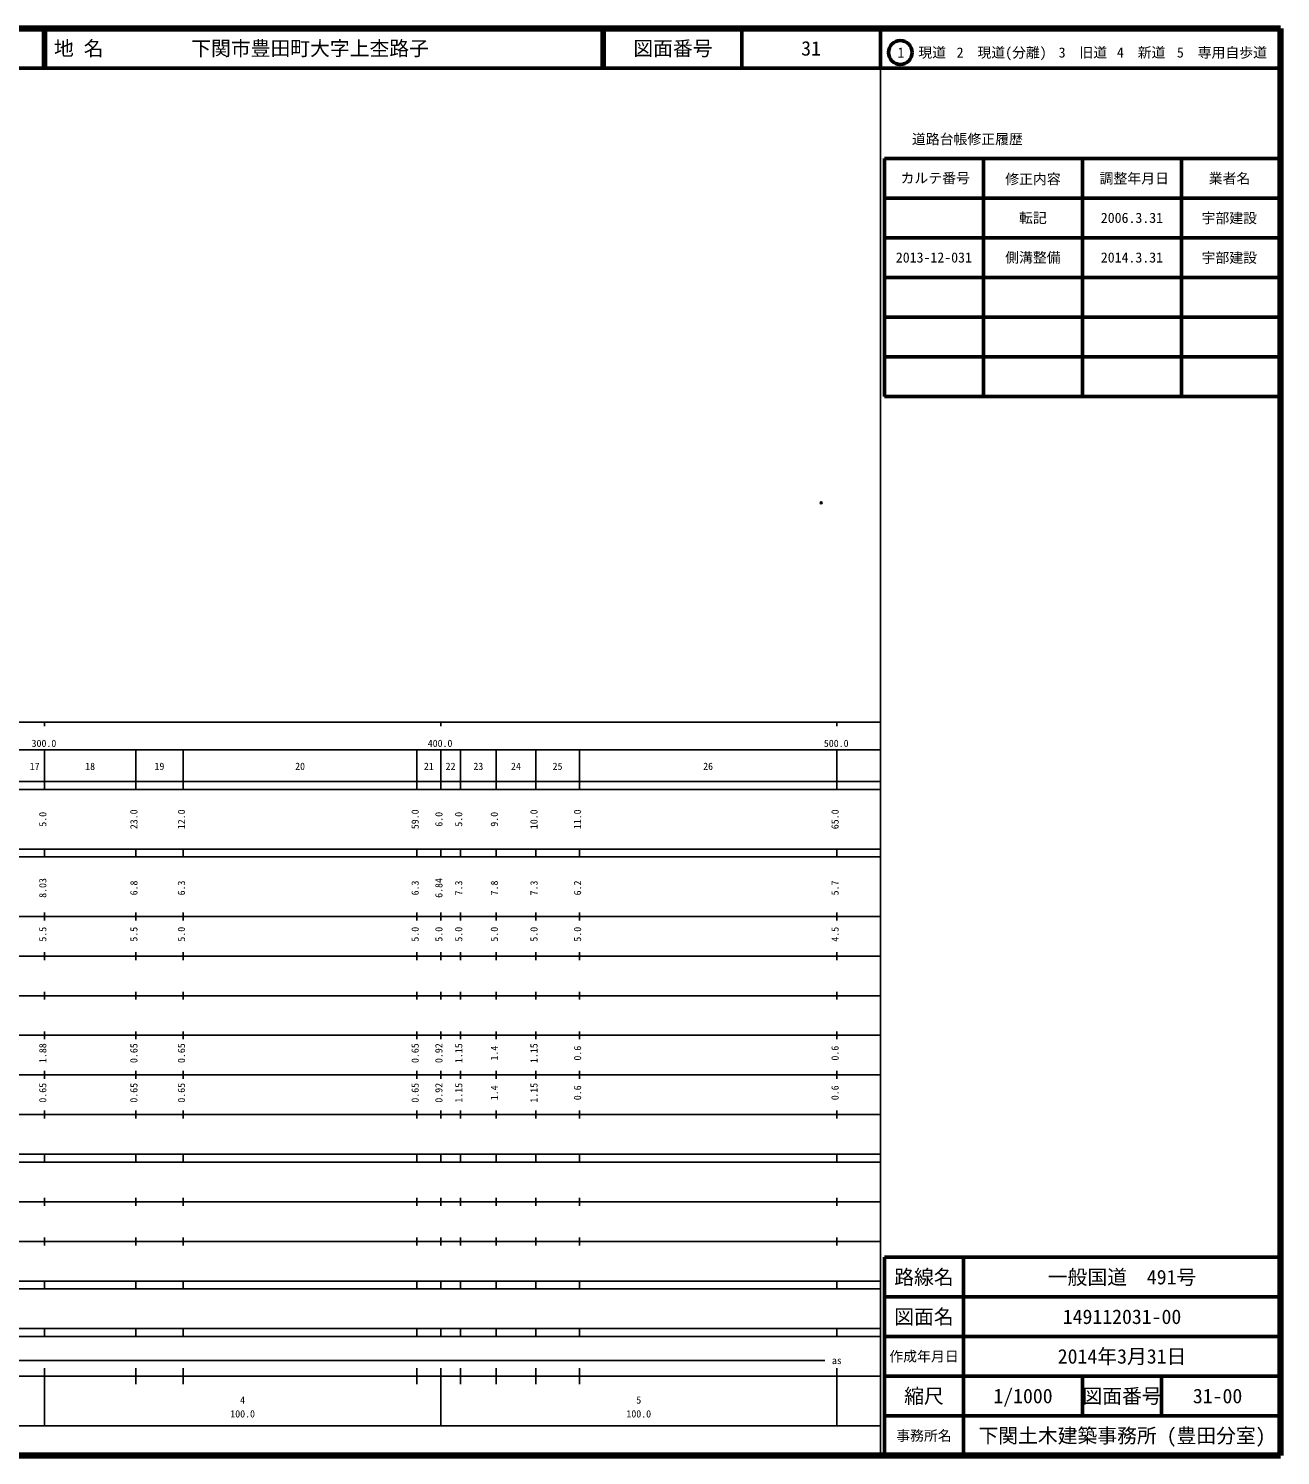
# Model space of a CAD drawing. Units: millimetres on the paper. Extents: x 40 to 680, y 20 to 380.
# Drawn here: x 363.9 to 680, y 20 to 380 of the extents above; entities that cross this region are included whole.
import ezdxf
from ezdxf.enums import TextEntityAlignment as Align

# ---------------------------------------------------------------- set-up
doc = ezdxf.new("R2010")
doc.units = ezdxf.units.MM
doc.header["$PDMODE"] = 32
doc.header["$PDSIZE"] = 0.5
doc.layers.add('M-OTRS', color=6, linetype='Continuous')
doc.layers.add('M-TTL-TXT', color=7, linetype='Continuous')
for name, color, linetype, lineweight in [('M-TTL', 2, 'Continuous', 140), ('M-TTL-BAND', 7, 'Continuous', 25), ('M-TTL-FRAM', 2, 'Continuous', 50), ('M-TTL-LINE', 7, 'Continuous', 50)]:
    doc.layers.add(name, color=color, linetype=linetype, lineweight=lineweight)
doc.styles.add('ＭＳ ゴシック', font='')
doc.styles.get('ＭＳ ゴシック').set_extended_font_data('MS Gothic')

msp = doc.modelspace()

# ---------------------------------------------------------------- linework, layer by layer
at = {"layer": 'M-OTRS'}
msp.add_point((564.081, 260.351), dxfattribs=at)
at = {"layer": 'M-TTL'}
for p, q in [((680, 380), (40, 380)), ((680, 20), (680, 380)), ((40, 20), (680, 20))]:
    msp.add_line(p, q, dxfattribs=at)
at = {"layer": 'M-TTL-BAND'}
for p, q in [((579, 20), (579, 370)), ((40, 205), (579, 205)), ((368, 205), (368, 204)), ((468, 205), (468, 204)), ((568, 205), (568, 204)), ((68, 198), (579, 198)), ((368, 188), (368, 198)), ((391, 188), (391, 198)), ((403, 188), (403, 198)), ((462, 188), (462, 198)), ((468, 188), (468, 198)), ((473, 188), (473, 198)), ((482, 188), (482, 198)), ((492, 188), (492, 198)), ((503, 188), (503, 198)), ((568, 188), (568, 198)), ((40, 190), (579, 190)), ((40, 188), (579, 188)), ((40, 173), (579, 173)), ((368, 171), (368, 173)), ((391, 171), (391, 173)), ((403, 171), (403, 173)), ((462, 171), (462, 173)), ((468, 171), (468, 173)), ((473, 171), (473, 173)), ((482, 171), (482, 173)), ((492, 171), (492, 173)), ((503, 171), (503, 173)), ((568, 171), (568, 173)), ((40, 171), (579, 171)), ((40, 156), (579, 156)), ((368, 155), (368, 157)), ((391, 155), (391, 157)), ((403, 155), (403, 157)), ((462, 155), (462, 157)), ((468, 155), (468, 157)), ((473, 155), (473, 157)), ((482, 155), (482, 157)), ((492, 155), (492, 157)), ((503, 155), (503, 157)), ((568, 155), (568, 157)), ((46, 146), (579, 146)), ((368, 145), (368, 147)), ((391, 145), (391, 147)), ((403, 145), (403, 147)), ((462, 145), (462, 147)), ((468, 145), (468, 147)), ((473, 145), (473, 147)), ((482, 145), (482, 147)), ((492, 145), (492, 147)), ((503, 145), (503, 147)), ((568, 145), (568, 147)), ((368, 135), (368, 137)), ((391, 135), (391, 137)), ((403, 135), (403, 137)), ((462, 135), (462, 137)), ((468, 135), (468, 137)), ((473, 135), (473, 137)), ((482, 135), (482, 137)), ((492, 135), (492, 137)), ((503, 135), (503, 137)), ((568, 135), (568, 137)), ((52, 136), (579, 136)), ((46, 126), (579, 126)), ((368, 125), (368, 127)), ((391, 125), (391, 127)), ((403, 125), (403, 127)), ((462, 125), (462, 127)), ((468, 125), (468, 127)), ((473, 125), (473, 127)), ((482, 125), (482, 127)), ((492, 125), (492, 127)), ((503, 125), (503, 127)), ((568, 125), (568, 127)), ((52, 116), (579, 116)), ((368, 115), (368, 117)), ((391, 115), (391, 117)), ((403, 115), (403, 117)), ((462, 115), (462, 117)), ((468, 115), (468, 117)), ((473, 115), (473, 117)), ((482, 115), (482, 117)), ((492, 115), (492, 117)), ((503, 115), (503, 117)), ((568, 115), (568, 117)), ((46, 106), (579, 106)), ((368, 105), (368, 107)), ((391, 105), (391, 107)), ((403, 105), (403, 107)), ((462, 105), (462, 107)), ((468, 105), (468, 107)), ((473, 105), (473, 107)), ((482, 105), (482, 107)), ((492, 105), (492, 107)), ((503, 105), (503, 107)), ((568, 105), (568, 107)), ((40, 96), (579, 96)), ((40, 94), (579, 94)), ((368, 94), (368, 96)), ((391, 94), (391, 96)), ((403, 94), (403, 96)), ((462, 94), (462, 96)), ((468, 94), (468, 96)), ((473, 94), (473, 96)), ((482, 94), (482, 96)), ((492, 94), (492, 96)), ((503, 94), (503, 96)), ((568, 94), (568, 96)), ((49, 84), (579, 84)), ((368, 83), (368, 85)), ((391, 83), (391, 85)), ((403, 83), (403, 85)), ((462, 83), (462, 85)), ((468, 83), (468, 85)), ((473, 83), (473, 85)), ((482, 83), (482, 85)), ((492, 83), (492, 85)), ((503, 83), (503, 85)), ((568, 83), (568, 85)), ((40, 74), (579, 74)), ((368, 73), (368, 75)), ((391, 73), (391, 75)), ((403, 73), (403, 75)), ((462, 73), (462, 75)), ((468, 73), (468, 75)), ((473, 73), (473, 75)), ((482, 73), (482, 75)), ((492, 73), (492, 75)), ((503, 73), (503, 75)), ((568, 73), (568, 75)), ((40, 64), (579, 64)), ((40, 62), (579, 62)), ((368, 62), (368, 64)), ((391, 62), (391, 64)), ((403, 62), (403, 64)), ((462, 62), (462, 64)), ((468, 62), (468, 64)), ((473, 62), (473, 64)), ((482, 62), (482, 64)), ((492, 62), (492, 64)), ((503, 62), (503, 64)), ((568, 62), (568, 64)), ((40, 52), (579, 52)), ((368, 50), (368, 52)), ((391, 50), (391, 52)), ((403, 50), (403, 52)), ((462, 50), (462, 52)), ((468, 50), (468, 52)), ((473, 50), (473, 52)), ((482, 50), (482, 52)), ((492, 50), (492, 52)), ((503, 50), (503, 52)), ((568, 50), (568, 52)), ((40, 50), (579, 50)), ((71, 44), (565, 44)), ((40, 40), (579, 40)), ((368, 27.5), (368, 42)), ((391, 38), (391, 42)), ((403, 38), (403, 42)), ((462, 38), (462, 42)), ((468, 27.5), (468, 42)), ((473, 38), (473, 42)), ((482, 38), (482, 42)), ((492, 38), (492, 42)), ((503, 38), (503, 42)), ((568, 27.5), (568, 42)), ((68, 27.5), (579, 27.5))]:
    msp.add_line(p, q, dxfattribs=at)
at = {"layer": 'M-TTL-FRAM'}
for p, q in [((580, 347.197), (580, 287.197)), ((580, 347.197), (680, 347.197)), ((580, 287.197), (680, 287.197)), ((680, 70), (580, 70)), ((580, 70), (580, 20))]:
    msp.add_line(p, q, dxfattribs=at)
at = {"layer": 'M-TTL-LINE'}
for p, q in [((367.75, 380), (367.75, 370)), ((368.25, 380), (368.25, 370)), ((508.747, 380), (508.747, 370)), ((509.247, 380), (509.247, 370)), ((543.997, 380), (543.997, 370)), ((579, 380), (579, 370)), ((40, 370), (680, 370)), ((605, 347.197), (605, 287.197)), ((630, 347.197), (630, 287.197)), ((655, 347.197), (655, 287.197)), ((580, 337.197), (680, 337.197)), ((580, 327.197), (680, 327.197)), ((580, 317.197), (680, 317.197)), ((580, 307.197), (680, 307.197)), ((580, 297.197), (680, 297.197)), ((600, 70), (600, 20)), ((680, 60), (580, 60)), ((680, 50), (580, 50)), ((680, 40), (580, 40)), ((630, 40), (630, 30)), ((650, 40), (650, 30)), ((680, 30), (580, 30))]:
    msp.add_line(p, q, dxfattribs=at)
msp.add_circle((584.031, 373.958), 3, dxfattribs=at)

# ---------------------------------------------------------------- texts
at = {"layer": 'M-TTL-BAND', "style": 'ＭＳ ゴシック'}
for s, p in [('300.0', (367.844, 198.195)), ('400.0', (467.844, 198.195)), ('500.0', (567.844, 198.195)), ('17', (365.5, 192.405)), ('18', (379.5, 192.405)), ('19', (397, 192.405)), ('20', (432.5, 192.405)), ('21', (465, 192.405)), ('22', (470.5, 192.405)), ('23', (477.5, 192.405)), ('24', (487, 192.405)), ('25', (497.5, 192.405)), ('26', (535.5, 192.405)), ('as', (568, 42.5)), ('4', (418, 32.523)), ('5', (518, 32.523)), ('100.0', (418, 29.033)), ('100.0', (518, 29.033))]:
    msp.add_text(s, height=1.833, dxfattribs=at).set_placement(p, align=Align.BOTTOM_CENTER)
for s, p in [('5.0', (369, 180.5)), ('23.0', (392, 180.5)), ('12.0', (404, 180.5)), ('59.0', (463, 180.5)), ('6.0', (469, 180.5)), ('5.0', (474, 180.5)), ('9.0', (483, 180.5)), ('10.0', (493, 180.5)), ('11.0', (504, 180.5)), ('65.0', (569, 180.5)), ('8.03', (369, 163.174)), ('6.8', (392, 163.174)), ('6.3', (404, 163.174)), ('6.3', (463, 163.174)), ('6.84', (469, 163.174)), ('7.3', (474, 163.174)), ('7.8', (483, 163.174)), ('7.3', (493, 163.174)), ('6.2', (504, 163.174)), ('5.7', (569, 163.174)), ('5.5', (369, 151.5)), ('5.5', (392, 151.5)), ('5.0', (404, 151.5)), ('5.0', (463, 151.5)), ('5.0', (469, 151.5)), ('5.0', (474, 151.5)), ('5.0', (483, 151.5)), ('5.0', (493, 151.5)), ('5.0', (504, 151.5)), ('4.5', (569, 151.5)), ('1.88', (369, 121.5)), ('0.65', (392, 121.5)), ('0.65', (404, 121.5)), ('0.65', (463, 121.5)), ('0.92', (469, 121.5)), ('1.15', (474, 121.5)), ('1.4', (483, 121.5)), ('1.15', (493, 121.5)), ('0.6', (504, 121.5)), ('0.6', (569, 121.5)), ('0.65', (369, 111.5)), ('0.65', (392, 111.5)), ('0.65', (404, 111.5)), ('0.65', (463, 111.5)), ('0.92', (469, 111.5)), ('1.15', (474, 111.5)), ('1.4', (483, 111.5)), ('1.15', (493, 111.5)), ('0.6', (504, 111.5)), ('0.6', (569, 111.5))]:
    msp.add_text(s, height=1.833, rotation=90, dxfattribs=at).set_placement(p, align=Align.BOTTOM_CENTER)
at = {"layer": 'M-TTL-TXT', "style": 'ＭＳ ゴシック'}
for s, p in [('地 名', (370.38, 375)), ('下関市豊田町大字上杢路子', (405.024, 375))]:
    msp.add_text(s, height=3.666, dxfattribs=at).set_placement(p, align=Align.MIDDLE_LEFT)
for s, height, p in [('図面番号', 3.666, (526.622, 375)), ('31', 3.666, (561.497, 375)), ('1\u3000現道', 2.566, (589.448, 373.958)), ('2\u3000現道(分離)', 2.566, (609.619, 373.958)), ('3\u3000旧道', 2.566, (630.121, 373.958)), ('4\u3000新道', 2.566, (644.824, 373.958)), ('5\u3000専用自歩道', 2.566, (665.228, 373.958)), ('道路台帳修正履歴', 2.566, (600.968, 352.113)), ('カルテ番号', 2.566, (592.839, 342.277)), ('修正内容', 2.566, (617.509, 342.023)), ('調整年月日', 2.566, (643.089, 342.197)), ('業者名', 2.566, (667.134, 342.197)), ('転記', 2.566, (617.5, 332.245)), ('2006.3.31', 2.566, (642.5, 332.245)), ('宇部建設', 2.566, (667.077, 332.189)), ('2013-12-031', 2.566, (592.5, 322.245)), ('側溝整備', 2.566, (617.5, 322.245)), ('2014.3.31', 2.566, (642.5, 322.245)), ('宇部建設', 2.566, (667.077, 322.189)), ('路線名', 3.666, (590, 65)), ('路線名', 3.666, (590, 65)), ('一般国道\u3000491号', 3.666, (640, 65)), ('図面名', 3.666, (590, 55)), ('図面名', 3.666, (590, 55)), ('149112031-00', 3.666, (640, 55)), ('2014年3月31日', 3.666, (640, 45)), ('作成年月日', 2.566, (590, 45)), ('作成年月日', 2.566, (590, 45)), ('縮尺', 3.666, (590, 35)), ('縮尺', 3.666, (590, 35)), ('1/1000', 3.666, (615, 35)), ('図面番号', 3.666, (640, 35)), ('図面番号', 3.666, (640, 35)), ('31-00', 3.666, (664.125, 35)), ('事務所名', 2.566, (590, 25)), ('事務所名', 2.566, (590, 25)), ('下関土木建築事務所 (豊田分室)', 3.666, (640, 25))]:
    msp.add_text(s, height=height, dxfattribs=at).set_placement(p, align=Align.MIDDLE_CENTER)

doc.saveas('drawing.dxf')
